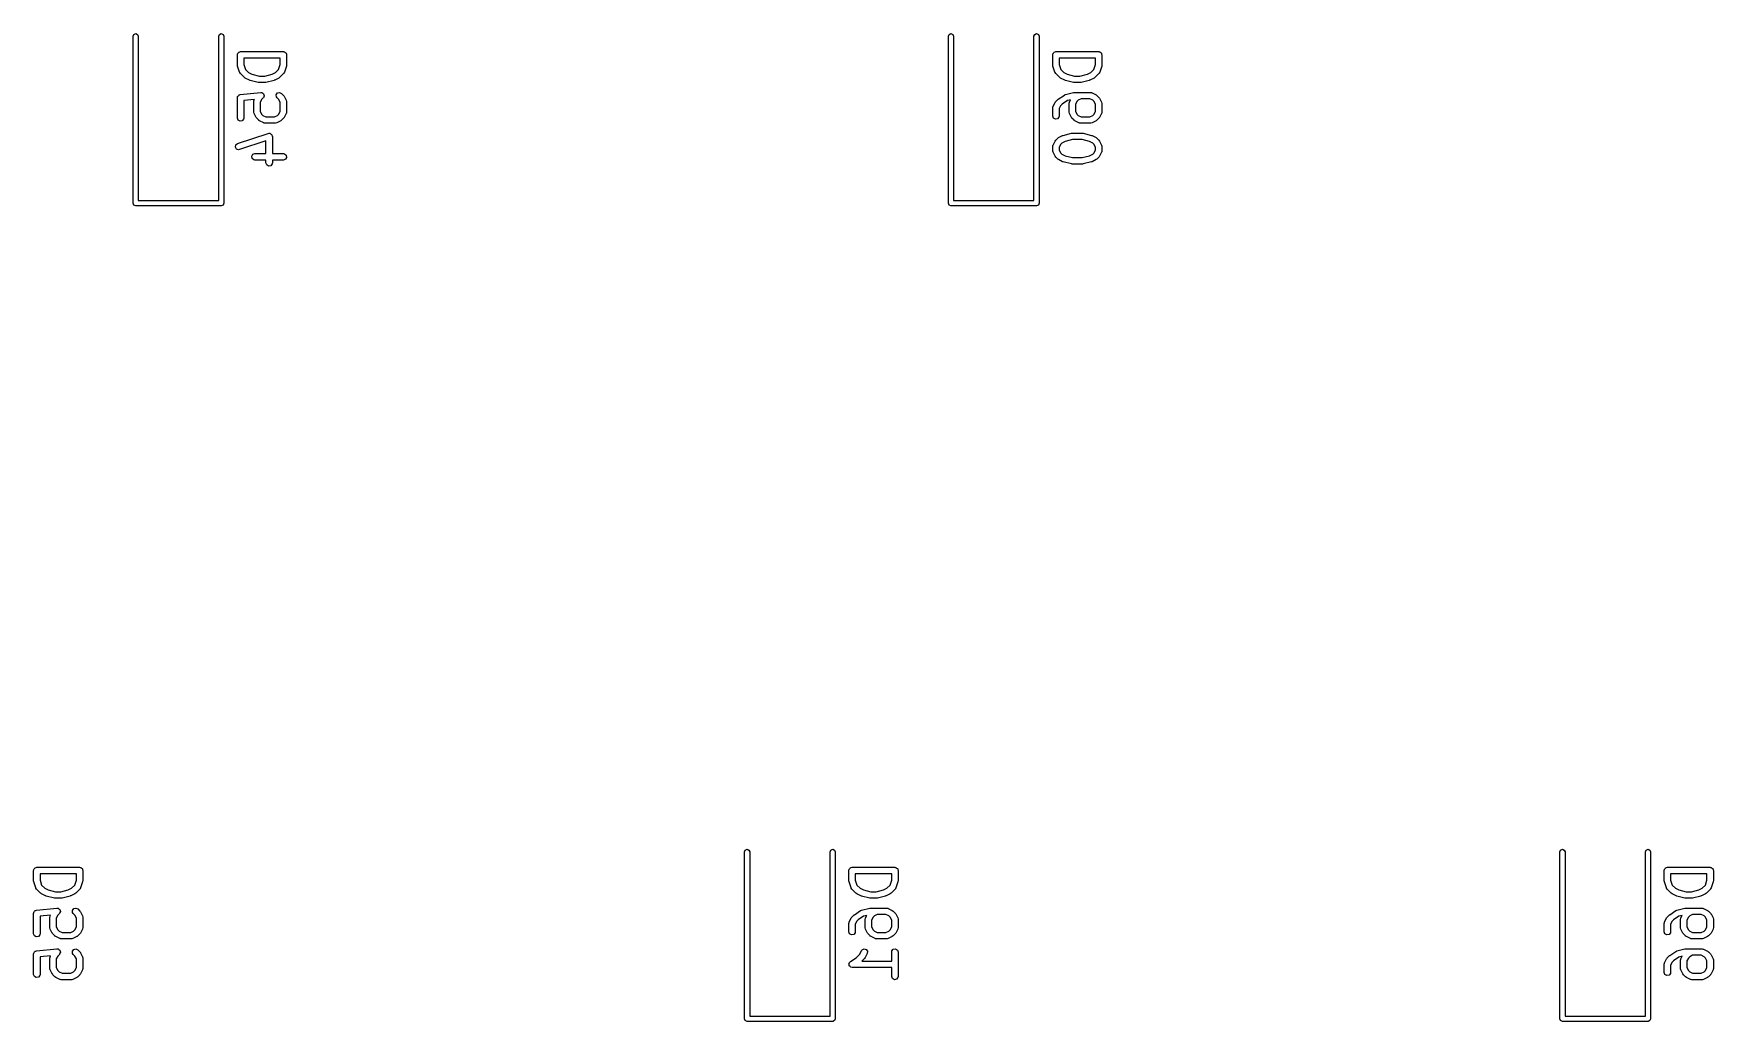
# Model space of a CAD drawing. Extents: x 43 to 429, y -149 to -20.
# Drawn here: x 237.12 to 276.37, y -144.39 to -121.32 of the extents above; entities that cross this region are included whole.
import ezdxf

# ---------------------------------------------------------------- set-up
doc = ezdxf.new("R2010")
doc.units = 0
doc.layers.add('BLACK', color=7, linetype='CONTINUOUS')

msp = doc.modelspace()

# ---------------------------------------------------------------- linework, layer by layer
at = {"layer": 'BLACK', "linetype": 'CONTINUOUS'}
for p, q in [((239.446, -121.381), (239.464, -121.339)), ((239.446, -125.281), (239.446, -121.381)), ((239.464, -121.339), (239.506, -121.321)), ((239.506, -121.321), (239.549, -121.339)), ((239.549, -121.339), (239.566, -121.381)), ((239.566, -121.381), (239.566, -125.221)), ((241.446, -121.381), (241.464, -121.339)), ((241.446, -125.221), (241.446, -121.381)), ((241.464, -121.339), (241.506, -121.321)), ((241.506, -121.321), (241.549, -121.339)), ((241.549, -121.339), (241.566, -121.381)), ((241.566, -121.381), (241.566, -125.281)), ((258.496, -121.381), (258.514, -121.339)), ((258.496, -125.281), (258.496, -121.381)), ((258.514, -121.339), (258.556, -121.321)), ((258.556, -121.321), (258.599, -121.339)), ((258.599, -121.339), (258.616, -121.381)), ((258.616, -121.381), (258.616, -125.221)), ((260.496, -121.381), (260.514, -121.339)), ((260.496, -125.221), (260.496, -121.381)), ((260.514, -121.339), (260.556, -121.321)), ((260.556, -121.321), (260.599, -121.339)), ((260.599, -121.339), (260.616, -121.381)), ((260.616, -121.381), (260.616, -125.281)), ((241.884, -121.817), (241.885, -121.807)), ((241.884, -122.055), (241.884, -121.817)), ((241.884, -122.057), (241.884, -122.055)), ((241.887, -122.079), (241.884, -122.057)), ((241.885, -121.804), (241.886, -121.801)), ((241.885, -121.807), (241.885, -121.804)), ((241.886, -121.801), (241.888, -121.791)), ((241.888, -121.791), (241.901, -121.776)), ((241.901, -121.776), (241.91, -121.76)), ((241.91, -121.76), (241.917, -121.757)), ((241.917, -121.757), (241.921, -121.752)), ((241.921, -121.752), (241.94, -121.749)), ((241.94, -121.749), (241.959, -121.742)), ((241.959, -121.742), (242.959, -121.742)), ((242.034, -121.892), (242.034, -122.043)), ((242.884, -121.892), (242.034, -121.892)), ((242.034, -122.043), (242.072, -122.157)), ((242.845, -122.157), (242.884, -122.043)), ((242.884, -122.043), (242.884, -121.892)), ((242.959, -121.742), (242.968, -121.744)), ((242.968, -121.744), (242.972, -121.743)), ((242.972, -121.743), (242.975, -121.745)), ((242.975, -121.745), (242.984, -121.746)), ((242.984, -121.746), (242.999, -121.759)), ((242.999, -121.759), (243.016, -121.769)), ((243.016, -121.769), (243.018, -121.775)), ((243.018, -121.775), (243.024, -121.779)), ((243.024, -121.779), (243.027, -121.799)), ((243.027, -121.799), (243.034, -121.817)), ((243.034, -122.055), (243.03, -122.077)), ((243.034, -121.817), (243.034, -122.055)), ((260.934, -121.817), (260.935, -121.807)), ((260.934, -122.055), (260.934, -121.817)), ((260.934, -122.057), (260.934, -122.055)), ((260.937, -122.079), (260.934, -122.057)), ((260.935, -121.804), (260.936, -121.801)), ((260.935, -121.807), (260.935, -121.804)), ((260.936, -121.801), (260.938, -121.791)), ((260.938, -121.791), (260.951, -121.776)), ((260.951, -121.776), (260.96, -121.76)), ((260.96, -121.76), (260.967, -121.757)), ((260.967, -121.757), (260.971, -121.752)), ((260.971, -121.752), (260.99, -121.749)), ((260.99, -121.749), (261.009, -121.742)), ((261.009, -121.742), (262.009, -121.742)), ((261.084, -121.892), (261.084, -122.043)), ((261.934, -121.892), (261.084, -121.892)), ((261.084, -122.043), (261.122, -122.157)), ((261.895, -122.157), (261.934, -122.043)), ((261.934, -122.043), (261.934, -121.892)), ((262.009, -121.742), (262.018, -121.744)), ((262.018, -121.744), (262.022, -121.743)), ((262.022, -121.743), (262.025, -121.745)), ((262.025, -121.745), (262.034, -121.746)), ((262.034, -121.746), (262.049, -121.759)), ((262.049, -121.759), (262.066, -121.769)), ((262.066, -121.769), (262.068, -121.775)), ((262.068, -121.775), (262.074, -121.779)), ((262.074, -121.779), (262.077, -121.799)), ((262.077, -121.799), (262.084, -121.817)), ((262.084, -122.055), (262.08, -122.077)), ((262.084, -121.817), (262.084, -122.055)), ((241.935, -122.222), (241.887, -122.079)), ((241.938, -122.225), (241.935, -122.222)), ((241.938, -122.23), (241.938, -122.225)), ((241.953, -122.251), (241.938, -122.23)), ((242.048, -122.346), (241.953, -122.251)), ((242.05, -122.347), (242.048, -122.346)), ((242.068, -122.36), (242.05, -122.347)), ((242.163, -122.408), (242.068, -122.36)), ((242.072, -122.157), (242.146, -122.232)), ((242.146, -122.232), (242.223, -122.27)), ((242.167, -122.408), (242.163, -122.408)), ((242.179, -122.414), (242.167, -122.408)), ((242.369, -122.461), (242.179, -122.414)), ((242.223, -122.27), (242.396, -122.313)), ((242.396, -122.313), (242.521, -122.313)), ((242.521, -122.313), (242.694, -122.27)), ((242.739, -122.414), (242.548, -122.461)), ((242.694, -122.27), (242.771, -122.232)), ((242.742, -122.412), (242.739, -122.414)), ((242.754, -122.408), (242.742, -122.412)), ((242.849, -122.36), (242.754, -122.408)), ((242.771, -122.232), (242.845, -122.157)), ((242.85, -122.359), (242.849, -122.36)), ((242.869, -122.346), (242.85, -122.359)), ((242.964, -122.251), (242.869, -122.346)), ((242.966, -122.247), (242.964, -122.251)), ((242.97, -122.245), (242.966, -122.247)), ((242.982, -122.222), (242.97, -122.245)), ((243.03, -122.079), (242.982, -122.222)), ((243.03, -122.077), (243.03, -122.079)), ((260.985, -122.222), (260.937, -122.079)), ((260.988, -122.225), (260.985, -122.222)), ((260.988, -122.23), (260.988, -122.225)), ((261.003, -122.251), (260.988, -122.23)), ((261.098, -122.346), (261.003, -122.251)), ((261.1, -122.347), (261.098, -122.346)), ((261.118, -122.36), (261.1, -122.347)), ((261.213, -122.408), (261.118, -122.36)), ((261.122, -122.157), (261.196, -122.232)), ((261.196, -122.232), (261.273, -122.27)), ((261.217, -122.408), (261.213, -122.408)), ((261.229, -122.414), (261.217, -122.408)), ((261.419, -122.461), (261.229, -122.414)), ((261.273, -122.27), (261.446, -122.313)), ((261.446, -122.313), (261.571, -122.313)), ((261.571, -122.313), (261.744, -122.27)), ((261.789, -122.414), (261.598, -122.461)), ((261.744, -122.27), (261.821, -122.232)), ((261.792, -122.412), (261.789, -122.414)), ((261.804, -122.408), (261.792, -122.412)), ((261.899, -122.36), (261.804, -122.408)), ((261.821, -122.232), (261.895, -122.157)), ((261.9, -122.359), (261.899, -122.36)), ((261.919, -122.346), (261.9, -122.359)), ((262.014, -122.251), (261.919, -122.346)), ((262.016, -122.247), (262.014, -122.251)), ((262.02, -122.245), (262.016, -122.247)), ((262.032, -122.222), (262.02, -122.245)), ((262.08, -122.079), (262.032, -122.222)), ((262.08, -122.077), (262.08, -122.079)), ((241.884, -122.811), (241.885, -122.809)), ((241.884, -122.813), (241.884, -122.811)), ((241.884, -122.817), (241.884, -122.813)), ((241.884, -123.293), (241.884, -122.817)), ((241.885, -122.809), (241.888, -122.791)), ((241.888, -122.791), (241.898, -122.779)), ((241.898, -122.779), (241.905, -122.765)), ((241.905, -122.765), (241.914, -122.76)), ((241.914, -122.76), (241.921, -122.752)), ((241.921, -122.752), (241.937, -122.749)), ((241.937, -122.749), (241.951, -122.742)), ((241.951, -122.742), (242.427, -122.695)), ((242.372, -122.461), (242.369, -122.461)), ((242.387, -122.463), (242.372, -122.461)), ((242.53, -122.463), (242.387, -122.463)), ((242.427, -122.695), (242.453, -122.697)), ((242.488, -122.822), (242.449, -122.861)), ((242.453, -122.697), (242.454, -122.697)), ((242.454, -122.697), (242.454, -122.697)), ((242.454, -122.697), (242.475, -122.711)), ((242.475, -122.711), (242.496, -122.726)), ((242.489, -122.822), (242.488, -122.822)), ((242.488, -122.822), (242.488, -122.822)), ((242.499, -122.799), (242.489, -122.822)), ((242.496, -122.726), (242.496, -122.726)), ((242.496, -122.726), (242.496, -122.726)), ((242.496, -122.726), (242.503, -122.751)), ((242.51, -122.776), (242.499, -122.799)), ((242.503, -122.751), (242.51, -122.775)), ((242.51, -122.775), (242.509, -122.775)), ((242.509, -122.775), (242.51, -122.776)), ((242.533, -122.462), (242.53, -122.463)), ((242.548, -122.461), (242.533, -122.462)), ((242.791, -122.75), (242.82, -122.708)), ((242.795, -122.801), (242.791, -122.75)), ((242.81, -122.822), (242.795, -122.801)), ((242.849, -122.861), (242.81, -122.822)), ((242.82, -122.708), (242.87, -122.695)), ((242.87, -122.695), (242.916, -122.716)), ((242.916, -122.716), (242.964, -122.764)), ((242.964, -122.764), (242.977, -122.782)), ((242.977, -122.782), (242.978, -122.783)), ((242.978, -122.783), (243.026, -122.879)), ((261.06, -122.853), (261.062, -122.85)), ((261.062, -122.85), (261.205, -122.755)), ((261.205, -122.755), (261.228, -122.744)), ((261.228, -122.744), (261.229, -122.744)), ((261.229, -122.744), (261.419, -122.697)), ((261.422, -122.461), (261.419, -122.461)), ((261.419, -122.697), (261.434, -122.696)), ((261.437, -122.463), (261.422, -122.461)), ((261.434, -122.696), (261.437, -122.694)), ((261.58, -122.463), (261.437, -122.463)), ((261.437, -122.694), (261.818, -122.694)), ((261.598, -122.844), (261.529, -122.879)), ((261.583, -122.462), (261.58, -122.463)), ((261.598, -122.461), (261.583, -122.462)), ((261.8, -122.844), (261.598, -122.844)), ((261.869, -122.879), (261.8, -122.844)), ((261.818, -122.694), (261.844, -122.699)), ((261.844, -122.699), (261.847, -122.702)), ((261.847, -122.702), (261.852, -122.702)), ((261.852, -122.702), (261.947, -122.75)), ((261.947, -122.75), (261.965, -122.763)), ((261.965, -122.763), (261.966, -122.764)), ((261.966, -122.764), (262.014, -122.812)), ((262.014, -122.812), (262.027, -122.83)), ((262.027, -122.83), (262.028, -122.831)), ((262.028, -122.831), (262.076, -122.926)), ((242.282, -122.86), (242.034, -122.885)), ((242.034, -122.885), (242.034, -123.293)), ((242.265, -122.912), (242.269, -122.887)), ((242.265, -123.15), (242.265, -122.912)), ((242.266, -123.155), (242.265, -123.15)), ((242.265, -123.159), (242.266, -123.155)), ((242.273, -123.184), (242.265, -123.159)), ((242.269, -122.887), (242.272, -122.883)), ((242.272, -122.883), (242.273, -122.879)), ((242.273, -122.879), (242.282, -122.86)), ((242.32, -123.279), (242.273, -123.184)), ((242.449, -122.861), (242.415, -122.93)), ((242.415, -122.93), (242.415, -123.133)), ((242.415, -123.133), (242.449, -123.201)), ((242.449, -123.201), (242.479, -123.232)), ((242.479, -123.232), (242.548, -123.266)), ((242.75, -123.266), (242.819, -123.232)), ((242.819, -123.232), (242.849, -123.201)), ((242.884, -122.93), (242.849, -122.861)), ((242.849, -123.201), (242.884, -123.133)), ((242.884, -123.133), (242.884, -122.93)), ((243.026, -123.184), (242.978, -123.279)), ((243.026, -122.879), (243.033, -122.904)), ((243.029, -123.176), (243.026, -123.179)), ((243.026, -123.179), (243.026, -123.184)), ((243.034, -123.15), (243.029, -123.176)), ((243.033, -122.904), (243.032, -122.908)), ((243.032, -122.908), (243.034, -122.912)), ((243.034, -122.912), (243.034, -123.15)), ((260.934, -123.055), (260.938, -123.029)), ((260.934, -123.246), (260.934, -123.055)), ((260.938, -123.029), (260.941, -123.026)), ((260.941, -123.026), (260.942, -123.022)), ((260.942, -123.022), (260.989, -122.926)), ((260.989, -122.926), (261.003, -122.908)), ((261.003, -122.907), (261.051, -122.859)), ((261.003, -122.908), (261.003, -122.907)), ((261.051, -122.859), (261.06, -122.853)), ((261.118, -123.004), (261.084, -123.073)), ((261.084, -123.073), (261.084, -123.246)), ((261.152, -122.97), (261.118, -123.004)), ((261.278, -122.887), (261.152, -122.97)), ((261.352, -122.868), (261.278, -122.887)), ((261.315, -122.96), (261.319, -122.934)), ((261.315, -123.15), (261.315, -122.96)), ((261.316, -123.155), (261.315, -123.15)), ((261.315, -123.159), (261.316, -123.155)), ((261.323, -123.184), (261.315, -123.159)), ((261.319, -122.934), (261.322, -122.931)), ((261.322, -122.931), (261.323, -122.926)), ((261.323, -122.926), (261.352, -122.868)), ((261.37, -123.279), (261.323, -123.184)), ((261.499, -122.909), (261.465, -122.978)), ((261.465, -122.978), (261.465, -123.133)), ((261.465, -123.133), (261.499, -123.201)), ((261.529, -122.879), (261.499, -122.909)), ((261.499, -123.201), (261.529, -123.232)), ((261.529, -123.232), (261.598, -123.266)), ((261.8, -123.266), (261.869, -123.232)), ((261.899, -122.909), (261.869, -122.879)), ((261.869, -123.232), (261.899, -123.201)), ((261.934, -122.978), (261.899, -122.909)), ((261.899, -123.201), (261.934, -123.133)), ((261.934, -123.133), (261.934, -122.978)), ((262.076, -123.184), (262.028, -123.279)), ((262.076, -122.926), (262.083, -122.951)), ((262.079, -123.176), (262.076, -123.179)), ((262.076, -123.179), (262.076, -123.184)), ((262.084, -123.15), (262.079, -123.176)), ((262.083, -122.951), (262.082, -122.956)), ((262.082, -122.956), (262.084, -122.96)), ((262.084, -122.96), (262.084, -123.15)), ((241.901, -123.341), (241.884, -123.293)), ((241.946, -123.367), (241.901, -123.341)), ((241.996, -123.358), (241.946, -123.367)), ((242.029, -123.319), (241.996, -123.358)), ((242.034, -123.293), (242.029, -123.319)), ((242.321, -123.28), (242.32, -123.279)), ((242.334, -123.299), (242.321, -123.28)), ((242.382, -123.346), (242.334, -123.299)), ((242.383, -123.347), (242.382, -123.346)), ((242.401, -123.36), (242.383, -123.347)), ((242.497, -123.408), (242.401, -123.36)), ((242.501, -123.408), (242.497, -123.408)), ((242.504, -123.411), (242.501, -123.408)), ((242.53, -123.416), (242.504, -123.411)), ((242.768, -123.416), (242.53, -123.416)), ((242.548, -123.266), (242.75, -123.266)), ((242.772, -123.414), (242.768, -123.416)), ((242.777, -123.415), (242.772, -123.414)), ((242.802, -123.408), (242.777, -123.415)), ((242.897, -123.36), (242.802, -123.408)), ((242.898, -123.359), (242.897, -123.36)), ((242.916, -123.346), (242.898, -123.359)), ((242.964, -123.299), (242.916, -123.346)), ((242.965, -123.297), (242.964, -123.299)), ((242.978, -123.279), (242.965, -123.297)), ((260.951, -123.294), (260.934, -123.246)), ((260.996, -123.319), (260.951, -123.294)), ((261.046, -123.31), (260.996, -123.319)), ((261.079, -123.271), (261.046, -123.31)), ((261.084, -123.246), (261.079, -123.271)), ((261.371, -123.28), (261.37, -123.279)), ((261.384, -123.299), (261.371, -123.28)), ((261.432, -123.346), (261.384, -123.299)), ((261.433, -123.347), (261.432, -123.346)), ((261.451, -123.36), (261.433, -123.347)), ((261.547, -123.408), (261.451, -123.36)), ((261.551, -123.408), (261.547, -123.408)), ((261.554, -123.411), (261.551, -123.408)), ((261.58, -123.416), (261.554, -123.411)), ((261.818, -123.416), (261.58, -123.416)), ((261.598, -123.266), (261.8, -123.266)), ((261.822, -123.414), (261.818, -123.416)), ((261.827, -123.415), (261.822, -123.414)), ((261.852, -123.408), (261.827, -123.415)), ((261.947, -123.36), (261.852, -123.408)), ((261.948, -123.359), (261.947, -123.36)), ((261.966, -123.346), (261.948, -123.359)), ((262.014, -123.299), (261.966, -123.346)), ((262.015, -123.297), (262.014, -123.299)), ((262.028, -123.279), (262.015, -123.297)), ((241.837, -123.971), (241.847, -123.921)), ((241.861, -124.016), (241.837, -123.971)), ((241.847, -123.921), (241.887, -123.889)), ((241.909, -124.035), (241.861, -124.016)), ((241.887, -123.889), (242.602, -123.651)), ((242.55, -123.826), (241.935, -124.031)), ((242.55, -124.123), (242.55, -123.826)), ((242.602, -123.651), (242.627, -123.647)), ((242.627, -123.647), (242.633, -123.649)), ((242.633, -123.649), (242.638, -123.648)), ((242.638, -123.648), (242.656, -123.658)), ((242.656, -123.658), (242.675, -123.666)), ((242.675, -123.666), (242.678, -123.671)), ((242.678, -123.671), (242.683, -123.674)), ((242.683, -123.674), (242.69, -123.693)), ((242.69, -123.693), (242.699, -123.711)), ((242.699, -123.711), (242.698, -123.716)), ((242.698, -123.716), (242.7, -123.722)), ((242.7, -123.722), (242.7, -124.123)), ((260.934, -123.96), (260.938, -123.934)), ((260.934, -124.055), (260.934, -123.96)), ((260.938, -123.934), (260.941, -123.931)), ((260.941, -123.931), (260.942, -123.926)), ((260.942, -123.926), (260.989, -123.831)), ((260.989, -123.831), (261.003, -123.813)), ((261.003, -123.812), (261.051, -123.764)), ((261.003, -123.813), (261.003, -123.812)), ((261.051, -123.764), (261.069, -123.751)), ((261.069, -123.751), (261.07, -123.75)), ((261.07, -123.75), (261.166, -123.702)), ((261.118, -123.909), (261.084, -123.978)), ((261.084, -123.978), (261.084, -124.037)), ((261.148, -123.879), (261.118, -123.909)), ((261.225, -123.84), (261.148, -123.879)), ((261.166, -123.702), (261.178, -123.699)), ((261.178, -123.699), (261.181, -123.697)), ((261.181, -123.697), (261.371, -123.649)), ((261.399, -123.797), (261.225, -123.84)), ((261.371, -123.649), (261.386, -123.648)), ((261.386, -123.648), (261.39, -123.647)), ((261.39, -123.647), (261.628, -123.647)), ((261.618, -123.797), (261.399, -123.797)), ((261.792, -123.84), (261.618, -123.797)), ((261.628, -123.647), (261.642, -123.649)), ((261.642, -123.649), (261.646, -123.649)), ((261.646, -123.649), (261.836, -123.697)), ((261.869, -123.879), (261.792, -123.84)), ((261.836, -123.697), (261.848, -123.702)), ((261.848, -123.702), (261.852, -123.702)), ((261.852, -123.702), (261.947, -123.75)), ((261.899, -123.909), (261.869, -123.879)), ((261.934, -123.978), (261.899, -123.909)), ((261.934, -124.037), (261.934, -123.978)), ((261.947, -123.75), (261.965, -123.763)), ((261.965, -123.763), (261.966, -123.764)), ((261.966, -123.764), (262.014, -123.812)), ((262.014, -123.812), (262.027, -123.83)), ((262.027, -123.83), (262.028, -123.831)), ((262.028, -123.831), (262.076, -123.926)), ((262.076, -123.926), (262.083, -123.951)), ((262.083, -123.951), (262.082, -123.956)), ((262.082, -123.956), (262.084, -123.96)), ((262.084, -123.96), (262.084, -124.055)), ((241.935, -124.031), (241.909, -124.035)), ((242.218, -124.185), (242.244, -124.14)), ((242.227, -124.235), (242.218, -124.185)), ((242.266, -124.268), (242.227, -124.235)), ((242.244, -124.14), (242.292, -124.123)), ((242.292, -124.273), (242.266, -124.268)), ((242.292, -124.123), (242.55, -124.123)), ((242.55, -124.273), (242.292, -124.273)), ((242.55, -124.341), (242.55, -124.273)), ((242.568, -124.389), (242.55, -124.341)), ((242.612, -124.415), (242.568, -124.389)), ((242.663, -124.406), (242.612, -124.415)), ((242.696, -124.366), (242.663, -124.406)), ((242.7, -124.341), (242.696, -124.366)), ((242.7, -124.123), (242.959, -124.123)), ((242.959, -124.273), (242.7, -124.273)), ((242.7, -124.273), (242.7, -124.341)), ((242.959, -124.123), (242.984, -124.127)), ((243.007, -124.255), (242.959, -124.273)), ((242.984, -124.127), (243.024, -124.16)), ((243.032, -124.211), (243.007, -124.255)), ((243.024, -124.16), (243.032, -124.211)), ((260.935, -124.059), (260.934, -124.055)), ((260.934, -124.064), (260.935, -124.059)), ((260.942, -124.089), (260.934, -124.064)), ((260.989, -124.184), (260.942, -124.089)), ((260.99, -124.185), (260.989, -124.184)), ((261.003, -124.203), (260.99, -124.185)), ((261.051, -124.251), (261.003, -124.203)), ((261.052, -124.252), (261.051, -124.251)), ((261.07, -124.265), (261.052, -124.252)), ((261.166, -124.313), (261.07, -124.265)), ((261.084, -124.037), (261.118, -124.106)), ((261.118, -124.106), (261.148, -124.136)), ((261.148, -124.136), (261.225, -124.175)), ((261.169, -124.313), (261.166, -124.313)), ((261.181, -124.318), (261.169, -124.313)), ((261.371, -124.366), (261.181, -124.318)), ((261.225, -124.175), (261.399, -124.218)), ((261.375, -124.366), (261.371, -124.366)), ((261.39, -124.368), (261.375, -124.366)), ((261.628, -124.368), (261.39, -124.368)), ((261.399, -124.218), (261.618, -124.218)), ((261.618, -124.218), (261.792, -124.175)), ((261.631, -124.367), (261.628, -124.368)), ((261.646, -124.366), (261.631, -124.367)), ((261.836, -124.318), (261.646, -124.366)), ((261.792, -124.175), (261.869, -124.136)), ((261.839, -124.316), (261.836, -124.318)), ((261.852, -124.313), (261.839, -124.316)), ((261.947, -124.265), (261.852, -124.313)), ((261.869, -124.136), (261.899, -124.106)), ((261.899, -124.106), (261.934, -124.037)), ((261.948, -124.264), (261.947, -124.265)), ((261.966, -124.251), (261.948, -124.264)), ((262.014, -124.203), (261.966, -124.251)), ((262.015, -124.202), (262.014, -124.203)), ((262.028, -124.184), (262.015, -124.202)), ((262.076, -124.089), (262.028, -124.184)), ((262.079, -124.081), (262.076, -124.084)), ((262.076, -124.084), (262.076, -124.089)), ((262.084, -124.055), (262.079, -124.081)), ((239.464, -125.324), (239.446, -125.281)), ((239.506, -125.341), (239.464, -125.324)), ((241.506, -125.341), (239.506, -125.341)), ((239.566, -125.221), (241.446, -125.221)), ((241.549, -125.324), (241.506, -125.341)), ((241.566, -125.281), (241.549, -125.324)), ((258.514, -125.324), (258.496, -125.281)), ((258.556, -125.341), (258.514, -125.324)), ((260.556, -125.341), (258.556, -125.341)), ((258.616, -125.221), (260.496, -125.221)), ((260.599, -125.324), (260.556, -125.341)), ((260.616, -125.281), (260.599, -125.324)), ((253.734, -140.431), (253.751, -140.389)), ((253.734, -144.331), (253.734, -140.431)), ((253.751, -140.389), (253.794, -140.371)), ((253.794, -140.371), (253.836, -140.389)), ((253.836, -140.389), (253.854, -140.431)), ((253.854, -140.431), (253.854, -144.271)), ((255.734, -140.431), (255.751, -140.389)), ((255.734, -144.271), (255.734, -140.431)), ((255.751, -140.389), (255.794, -140.371)), ((255.794, -140.371), (255.836, -140.389)), ((255.836, -140.389), (255.854, -140.431)), ((255.854, -140.431), (255.854, -144.331)), ((272.784, -140.431), (272.801, -140.389)), ((272.784, -144.331), (272.784, -140.431)), ((272.801, -140.389), (272.844, -140.371)), ((272.844, -140.371), (272.886, -140.389)), ((272.886, -140.389), (272.904, -140.431)), ((272.904, -140.431), (272.904, -144.271)), ((274.784, -140.431), (274.801, -140.389)), ((274.784, -144.271), (274.784, -140.431)), ((274.801, -140.389), (274.844, -140.371)), ((274.844, -140.371), (274.886, -140.389)), ((274.886, -140.389), (274.904, -140.431)), ((274.904, -140.431), (274.904, -144.331)), ((237.121, -140.867), (237.123, -140.857)), ((237.121, -141.105), (237.121, -140.867)), ((237.122, -140.854), (237.124, -140.851)), ((237.123, -140.857), (237.122, -140.854)), ((237.124, -140.851), (237.126, -140.841)), ((237.126, -140.841), (237.138, -140.826)), ((237.138, -140.826), (237.148, -140.81)), ((237.148, -140.81), (237.154, -140.807)), ((237.154, -140.807), (237.159, -140.802)), ((237.159, -140.802), (237.178, -140.799)), ((237.178, -140.799), (237.196, -140.792)), ((237.196, -140.792), (238.196, -140.792)), ((238.196, -140.792), (238.206, -140.794)), ((238.206, -140.794), (238.209, -140.793)), ((238.209, -140.793), (238.212, -140.795)), ((238.212, -140.795), (238.222, -140.796)), ((238.222, -140.796), (238.237, -140.809)), ((238.237, -140.809), (238.254, -140.819)), ((238.254, -140.819), (238.256, -140.825)), ((238.256, -140.825), (238.261, -140.829)), ((238.261, -140.829), (238.264, -140.849)), ((238.264, -140.849), (238.271, -140.867)), ((238.271, -140.867), (238.271, -141.105)), ((256.171, -140.867), (256.173, -140.857)), ((256.171, -141.105), (256.171, -140.867)), ((256.172, -140.854), (256.174, -140.851)), ((256.173, -140.857), (256.172, -140.854)), ((256.174, -140.851), (256.176, -140.841)), ((256.176, -140.841), (256.188, -140.826)), ((256.188, -140.826), (256.198, -140.81)), ((256.198, -140.81), (256.204, -140.807)), ((256.204, -140.807), (256.209, -140.802)), ((256.209, -140.802), (256.228, -140.799)), ((256.228, -140.799), (256.246, -140.792)), ((256.246, -140.792), (257.246, -140.792)), ((257.246, -140.792), (257.256, -140.794)), ((257.256, -140.794), (257.259, -140.793)), ((257.259, -140.793), (257.262, -140.795)), ((257.262, -140.795), (257.272, -140.796)), ((257.272, -140.796), (257.287, -140.809)), ((257.287, -140.809), (257.304, -140.819)), ((257.304, -140.819), (257.306, -140.825)), ((257.306, -140.825), (257.311, -140.829)), ((257.311, -140.829), (257.314, -140.849)), ((257.314, -140.849), (257.321, -140.867)), ((257.321, -140.867), (257.321, -141.105)), ((275.221, -140.867), (275.223, -140.857)), ((275.221, -141.105), (275.221, -140.867)), ((275.222, -140.854), (275.224, -140.851)), ((275.223, -140.857), (275.222, -140.854)), ((275.224, -140.851), (275.226, -140.841)), ((275.226, -140.841), (275.238, -140.826)), ((275.238, -140.826), (275.248, -140.81)), ((275.248, -140.81), (275.254, -140.807)), ((275.254, -140.807), (275.259, -140.802)), ((275.259, -140.802), (275.278, -140.799)), ((275.278, -140.799), (275.296, -140.792)), ((275.296, -140.792), (276.296, -140.792)), ((276.296, -140.792), (276.306, -140.794)), ((276.306, -140.794), (276.309, -140.793)), ((276.309, -140.793), (276.312, -140.795)), ((276.312, -140.795), (276.322, -140.796)), ((276.322, -140.796), (276.337, -140.809)), ((276.337, -140.809), (276.354, -140.819)), ((276.354, -140.819), (276.356, -140.825)), ((276.356, -140.825), (276.361, -140.829)), ((276.361, -140.829), (276.364, -140.849)), ((276.364, -140.849), (276.371, -140.867)), ((276.371, -140.867), (276.371, -141.105)), ((237.122, -141.107), (237.121, -141.105)), ((237.125, -141.129), (237.122, -141.107)), ((237.173, -141.272), (237.125, -141.129)), ((237.175, -141.275), (237.173, -141.272)), ((237.176, -141.28), (237.175, -141.275)), ((237.191, -141.301), (237.176, -141.28)), ((237.271, -140.942), (237.271, -141.093)), ((238.121, -140.942), (237.271, -140.942)), ((237.271, -141.093), (237.309, -141.207)), ((237.309, -141.207), (237.383, -141.282)), ((237.383, -141.282), (237.46, -141.32)), ((237.932, -141.32), (238.009, -141.282)), ((238.009, -141.282), (238.083, -141.207)), ((238.083, -141.207), (238.121, -141.093)), ((238.121, -141.093), (238.121, -140.942)), ((238.203, -141.297), (238.202, -141.301)), ((238.207, -141.295), (238.203, -141.297)), ((238.22, -141.272), (238.207, -141.295)), ((238.267, -141.129), (238.22, -141.272)), ((238.271, -141.105), (238.267, -141.127)), ((238.267, -141.127), (238.267, -141.129)), ((256.172, -141.107), (256.171, -141.105)), ((256.175, -141.129), (256.172, -141.107)), ((256.223, -141.272), (256.175, -141.129)), ((256.225, -141.275), (256.223, -141.272)), ((256.226, -141.28), (256.225, -141.275)), ((256.241, -141.301), (256.226, -141.28)), ((256.321, -140.942), (256.321, -141.093)), ((257.171, -140.942), (256.321, -140.942)), ((256.321, -141.093), (256.359, -141.207)), ((256.359, -141.207), (256.433, -141.282)), ((256.433, -141.282), (256.51, -141.32)), ((256.982, -141.32), (257.059, -141.282)), ((257.059, -141.282), (257.133, -141.207)), ((257.133, -141.207), (257.171, -141.093)), ((257.171, -141.093), (257.171, -140.942)), ((257.253, -141.297), (257.252, -141.301)), ((257.257, -141.295), (257.253, -141.297)), ((257.27, -141.272), (257.257, -141.295)), ((257.317, -141.129), (257.27, -141.272)), ((257.321, -141.105), (257.317, -141.127)), ((257.317, -141.127), (257.317, -141.129)), ((275.222, -141.107), (275.221, -141.105)), ((275.225, -141.129), (275.222, -141.107)), ((275.273, -141.272), (275.225, -141.129)), ((275.275, -141.275), (275.273, -141.272)), ((275.276, -141.28), (275.275, -141.275)), ((275.291, -141.301), (275.276, -141.28)), ((275.371, -140.942), (275.371, -141.093)), ((276.221, -140.942), (275.371, -140.942)), ((275.371, -141.093), (275.409, -141.207)), ((275.409, -141.207), (275.483, -141.282)), ((275.483, -141.282), (275.56, -141.32)), ((276.032, -141.32), (276.109, -141.282)), ((276.109, -141.282), (276.183, -141.207)), ((276.183, -141.207), (276.221, -141.093)), ((276.221, -141.093), (276.221, -140.942)), ((276.303, -141.297), (276.302, -141.301)), ((276.307, -141.295), (276.303, -141.297)), ((276.32, -141.272), (276.307, -141.295)), ((276.367, -141.129), (276.32, -141.272)), ((276.371, -141.105), (276.367, -141.127)), ((276.367, -141.127), (276.367, -141.129)), ((237.286, -141.396), (237.191, -141.301)), ((237.287, -141.397), (237.286, -141.396)), ((237.305, -141.41), (237.287, -141.397)), ((237.401, -141.458), (237.305, -141.41)), ((237.404, -141.458), (237.401, -141.458)), ((237.416, -141.464), (237.404, -141.458)), ((237.607, -141.511), (237.416, -141.464)), ((237.46, -141.32), (237.634, -141.363)), ((237.61, -141.511), (237.607, -141.511)), ((237.625, -141.513), (237.61, -141.511)), ((237.768, -141.513), (237.625, -141.513)), ((237.634, -141.363), (237.758, -141.363)), ((237.758, -141.363), (237.932, -141.32)), ((237.771, -141.512), (237.768, -141.513)), ((237.786, -141.511), (237.771, -141.512)), ((237.976, -141.464), (237.786, -141.511)), ((237.979, -141.462), (237.976, -141.464)), ((237.992, -141.458), (237.979, -141.462)), ((238.087, -141.41), (237.992, -141.458)), ((238.088, -141.409), (238.087, -141.41)), ((238.106, -141.396), (238.088, -141.409)), ((238.202, -141.301), (238.106, -141.396)), ((256.336, -141.396), (256.241, -141.301)), ((256.337, -141.397), (256.336, -141.396)), ((256.355, -141.41), (256.337, -141.397)), ((256.451, -141.458), (256.355, -141.41)), ((256.454, -141.458), (256.451, -141.458)), ((256.466, -141.464), (256.454, -141.458)), ((256.657, -141.511), (256.466, -141.464)), ((256.51, -141.32), (256.684, -141.363)), ((256.66, -141.511), (256.657, -141.511)), ((256.675, -141.513), (256.66, -141.511)), ((256.818, -141.513), (256.675, -141.513)), ((256.684, -141.363), (256.808, -141.363)), ((256.808, -141.363), (256.982, -141.32)), ((256.821, -141.512), (256.818, -141.513)), ((256.836, -141.511), (256.821, -141.512)), ((257.026, -141.464), (256.836, -141.511)), ((257.029, -141.462), (257.026, -141.464)), ((257.042, -141.458), (257.029, -141.462)), ((257.137, -141.41), (257.042, -141.458)), ((257.138, -141.409), (257.137, -141.41)), ((257.156, -141.396), (257.138, -141.409)), ((257.252, -141.301), (257.156, -141.396)), ((275.386, -141.396), (275.291, -141.301)), ((275.387, -141.397), (275.386, -141.396)), ((275.405, -141.41), (275.387, -141.397)), ((275.501, -141.458), (275.405, -141.41)), ((275.504, -141.458), (275.501, -141.458)), ((275.516, -141.464), (275.504, -141.458)), ((275.707, -141.511), (275.516, -141.464)), ((275.56, -141.32), (275.734, -141.363)), ((275.71, -141.511), (275.707, -141.511)), ((275.725, -141.513), (275.71, -141.511)), ((275.868, -141.513), (275.725, -141.513)), ((275.734, -141.363), (275.858, -141.363)), ((275.858, -141.363), (276.032, -141.32)), ((275.871, -141.512), (275.868, -141.513)), ((275.886, -141.511), (275.871, -141.512)), ((276.076, -141.464), (275.886, -141.511)), ((276.079, -141.462), (276.076, -141.464)), ((276.092, -141.458), (276.079, -141.462)), ((276.187, -141.41), (276.092, -141.458)), ((276.188, -141.409), (276.187, -141.41)), ((276.206, -141.396), (276.188, -141.409)), ((276.302, -141.301), (276.206, -141.396)), ((237.121, -141.861), (237.123, -141.859)), ((237.122, -141.863), (237.121, -141.861)), ((237.121, -141.867), (237.122, -141.863)), ((237.121, -142.343), (237.121, -141.867)), ((237.123, -141.859), (237.126, -141.841)), ((237.126, -141.841), (237.136, -141.829)), ((237.136, -141.829), (237.142, -141.815)), ((237.142, -141.815), (237.152, -141.81)), ((237.152, -141.81), (237.159, -141.802)), ((237.159, -141.802), (237.174, -141.799)), ((237.174, -141.799), (237.189, -141.792)), ((237.189, -141.792), (237.665, -141.745)), ((237.519, -141.91), (237.271, -141.935)), ((237.271, -141.935), (237.271, -142.343)), ((237.502, -141.962), (237.507, -141.937)), ((237.502, -142.2), (237.502, -141.962)), ((237.507, -141.937), (237.509, -141.933)), ((237.509, -141.933), (237.51, -141.929)), ((237.51, -141.929), (237.519, -141.91)), ((237.686, -141.911), (237.652, -141.98)), ((237.652, -141.98), (237.652, -142.183)), ((237.665, -141.745), (237.691, -141.747)), ((237.725, -141.872), (237.686, -141.911)), ((237.691, -141.747), (237.691, -141.747)), ((237.691, -141.747), (237.692, -141.747)), ((237.692, -141.747), (237.712, -141.761)), ((237.712, -141.761), (237.733, -141.776)), ((237.726, -141.872), (237.725, -141.872)), ((237.736, -141.849), (237.726, -141.872)), ((237.726, -141.872), (237.726, -141.872)), ((237.733, -141.776), (237.733, -141.776)), ((237.733, -141.776), (237.734, -141.776)), ((237.734, -141.776), (237.74, -141.801)), ((237.747, -141.826), (237.736, -141.849)), ((237.74, -141.801), (237.747, -141.825)), ((237.747, -141.825), (237.747, -141.825)), ((237.747, -141.825), (237.747, -141.826)), ((238.028, -141.8), (238.058, -141.758)), ((238.033, -141.851), (238.028, -141.8)), ((238.048, -141.872), (238.033, -141.851)), ((238.087, -141.911), (238.048, -141.872)), ((238.058, -141.758), (238.107, -141.745)), ((238.121, -141.98), (238.087, -141.911)), ((238.107, -141.745), (238.154, -141.766)), ((238.121, -142.183), (238.121, -141.98)), ((238.154, -141.766), (238.202, -141.814)), ((238.202, -141.814), (238.214, -141.832)), ((238.214, -141.832), (238.216, -141.833)), ((238.216, -141.833), (238.263, -141.929)), ((238.263, -141.929), (238.271, -141.954)), ((238.271, -141.954), (238.27, -141.958)), ((238.27, -141.958), (238.271, -141.962)), ((238.271, -141.962), (238.271, -142.2)), ((256.171, -142.105), (256.176, -142.079)), ((256.176, -142.079), (256.179, -142.076)), ((256.179, -142.072), (256.227, -141.976)), ((256.179, -142.076), (256.179, -142.072)), ((256.227, -141.976), (256.24, -141.958)), ((256.24, -141.958), (256.241, -141.957)), ((256.241, -141.957), (256.288, -141.909)), ((256.288, -141.909), (256.298, -141.903)), ((256.298, -141.903), (256.3, -141.9)), ((256.3, -141.9), (256.443, -141.805)), ((256.355, -142.054), (256.321, -142.123)), ((256.389, -142.02), (256.355, -142.054)), ((256.515, -141.937), (256.389, -142.02)), ((256.443, -141.805), (256.466, -141.794)), ((256.466, -141.794), (256.657, -141.747)), ((256.466, -141.794), (256.466, -141.794)), ((256.589, -141.918), (256.515, -141.937)), ((256.552, -142.01), (256.557, -141.984)), ((256.552, -142.2), (256.552, -142.01)), ((256.557, -141.984), (256.559, -141.981)), ((256.559, -141.981), (256.56, -141.976)), ((256.56, -141.976), (256.589, -141.918)), ((256.657, -141.747), (256.671, -141.746)), ((256.671, -141.746), (256.675, -141.744)), ((256.675, -141.744), (257.056, -141.744)), ((256.736, -141.959), (256.702, -142.028)), ((256.702, -142.028), (256.702, -142.183)), ((256.767, -141.929), (256.736, -141.959)), ((256.835, -141.894), (256.767, -141.929)), ((257.038, -141.894), (256.835, -141.894)), ((257.106, -141.929), (257.038, -141.894)), ((257.056, -141.744), (257.081, -141.749)), ((257.081, -141.749), (257.085, -141.752)), ((257.085, -141.752), (257.089, -141.752)), ((257.089, -141.752), (257.184, -141.8)), ((257.137, -141.959), (257.106, -141.929)), ((257.171, -142.028), (257.137, -141.959)), ((257.171, -142.183), (257.171, -142.028)), ((257.184, -141.8), (257.202, -141.813)), ((257.202, -141.813), (257.204, -141.814)), ((257.204, -141.814), (257.252, -141.862)), ((257.252, -141.862), (257.264, -141.88)), ((257.264, -141.88), (257.266, -141.881)), ((257.266, -141.881), (257.313, -141.976)), ((257.313, -141.976), (257.321, -142.001)), ((257.321, -142.001), (257.32, -142.006)), ((257.32, -142.006), (257.321, -142.01)), ((257.321, -142.01), (257.321, -142.2)), ((275.221, -142.105), (275.226, -142.079)), ((275.226, -142.079), (275.229, -142.076)), ((275.229, -142.072), (275.277, -141.976)), ((275.229, -142.076), (275.229, -142.072)), ((275.277, -141.976), (275.29, -141.958)), ((275.29, -141.958), (275.291, -141.957)), ((275.291, -141.957), (275.338, -141.909)), ((275.338, -141.909), (275.348, -141.903)), ((275.348, -141.903), (275.35, -141.9)), ((275.35, -141.9), (275.493, -141.805)), ((275.405, -142.054), (275.371, -142.123)), ((275.439, -142.02), (275.405, -142.054)), ((275.565, -141.937), (275.439, -142.02)), ((275.493, -141.805), (275.516, -141.794)), ((275.516, -141.794), (275.707, -141.747)), ((275.516, -141.794), (275.516, -141.794)), ((275.639, -141.918), (275.565, -141.937)), ((275.602, -142.01), (275.607, -141.984)), ((275.602, -142.2), (275.602, -142.01)), ((275.607, -141.984), (275.609, -141.981)), ((275.609, -141.981), (275.61, -141.976)), ((275.61, -141.976), (275.639, -141.918)), ((275.707, -141.747), (275.721, -141.746)), ((275.721, -141.746), (275.725, -141.744)), ((275.725, -141.744), (276.106, -141.744)), ((275.786, -141.959), (275.752, -142.028)), ((275.752, -142.028), (275.752, -142.183)), ((275.817, -141.929), (275.786, -141.959)), ((275.885, -141.894), (275.817, -141.929)), ((276.088, -141.894), (275.885, -141.894)), ((276.156, -141.929), (276.088, -141.894)), ((276.106, -141.744), (276.131, -141.749)), ((276.131, -141.749), (276.135, -141.752)), ((276.135, -141.752), (276.139, -141.752)), ((276.139, -141.752), (276.234, -141.8)), ((276.187, -141.959), (276.156, -141.929)), ((276.221, -142.028), (276.187, -141.959)), ((276.221, -142.183), (276.221, -142.028)), ((276.234, -141.8), (276.252, -141.813)), ((276.252, -141.813), (276.254, -141.814)), ((276.254, -141.814), (276.302, -141.862)), ((276.302, -141.862), (276.314, -141.88)), ((276.314, -141.88), (276.316, -141.881)), ((276.316, -141.881), (276.363, -141.976)), ((276.363, -141.976), (276.371, -142.001)), ((276.371, -142.001), (276.37, -142.006)), ((276.37, -142.006), (276.371, -142.01)), ((276.371, -142.01), (276.371, -142.2)), ((237.139, -142.391), (237.121, -142.343)), ((237.183, -142.417), (237.139, -142.391)), ((237.234, -142.408), (237.183, -142.417)), ((237.267, -142.369), (237.234, -142.408)), ((237.271, -142.343), (237.267, -142.369)), ((237.504, -142.205), (237.502, -142.2)), ((237.503, -142.209), (237.504, -142.205)), ((237.51, -142.234), (237.503, -142.209)), ((237.558, -142.329), (237.51, -142.234)), ((237.559, -142.33), (237.558, -142.329)), ((237.572, -142.349), (237.559, -142.33)), ((237.619, -142.396), (237.572, -142.349)), ((237.621, -142.397), (237.619, -142.396)), ((237.639, -142.41), (237.621, -142.397)), ((237.734, -142.458), (237.639, -142.41)), ((237.652, -142.183), (237.686, -142.251)), ((237.686, -142.251), (237.717, -142.282)), ((237.717, -142.282), (237.785, -142.316)), ((237.738, -142.458), (237.734, -142.458)), ((237.742, -142.461), (237.738, -142.458)), ((237.768, -142.466), (237.742, -142.461)), ((238.006, -142.466), (237.768, -142.466)), ((237.785, -142.316), (237.988, -142.316)), ((237.988, -142.316), (238.056, -142.282)), ((238.01, -142.464), (238.006, -142.466)), ((238.014, -142.465), (238.01, -142.464)), ((238.039, -142.458), (238.014, -142.465)), ((238.134, -142.41), (238.039, -142.458)), ((238.056, -142.282), (238.087, -142.251)), ((238.087, -142.251), (238.121, -142.183)), ((238.136, -142.409), (238.134, -142.41)), ((238.154, -142.396), (238.136, -142.409)), ((238.202, -142.349), (238.154, -142.396)), ((238.216, -142.329), (238.202, -142.347)), ((238.202, -142.347), (238.202, -142.349)), ((238.263, -142.234), (238.216, -142.329)), ((238.264, -142.229), (238.263, -142.234)), ((238.267, -142.226), (238.264, -142.229)), ((238.271, -142.2), (238.267, -142.226)), ((256.171, -142.296), (256.171, -142.105)), ((256.189, -142.344), (256.171, -142.296)), ((256.233, -142.369), (256.189, -142.344)), ((256.284, -142.36), (256.233, -142.369)), ((256.317, -142.321), (256.284, -142.36)), ((256.321, -142.296), (256.317, -142.321)), ((256.321, -142.123), (256.321, -142.296)), ((256.554, -142.205), (256.552, -142.2)), ((256.553, -142.209), (256.554, -142.205)), ((256.56, -142.234), (256.553, -142.209)), ((256.608, -142.329), (256.56, -142.234)), ((256.609, -142.33), (256.608, -142.329)), ((256.622, -142.349), (256.609, -142.33)), ((256.669, -142.396), (256.622, -142.349)), ((256.671, -142.397), (256.669, -142.396)), ((256.689, -142.41), (256.671, -142.397)), ((256.784, -142.458), (256.689, -142.41)), ((256.702, -142.183), (256.736, -142.251)), ((256.736, -142.251), (256.767, -142.282)), ((256.767, -142.282), (256.835, -142.316)), ((256.788, -142.458), (256.784, -142.458)), ((256.792, -142.461), (256.788, -142.458)), ((256.818, -142.466), (256.792, -142.461)), ((257.056, -142.466), (256.818, -142.466)), ((256.835, -142.316), (257.038, -142.316)), ((257.038, -142.316), (257.106, -142.282)), ((257.06, -142.464), (257.056, -142.466)), ((257.064, -142.465), (257.06, -142.464)), ((257.089, -142.458), (257.064, -142.465)), ((257.184, -142.41), (257.089, -142.458)), ((257.106, -142.282), (257.137, -142.251)), ((257.137, -142.251), (257.171, -142.183)), ((257.186, -142.409), (257.184, -142.41)), ((257.204, -142.396), (257.186, -142.409)), ((257.252, -142.349), (257.204, -142.396)), ((257.266, -142.329), (257.252, -142.347)), ((257.252, -142.347), (257.252, -142.349)), ((257.313, -142.234), (257.266, -142.329)), ((257.314, -142.229), (257.313, -142.234)), ((257.317, -142.226), (257.314, -142.229)), ((257.321, -142.2), (257.317, -142.226)), ((275.221, -142.296), (275.221, -142.105)), ((275.239, -142.344), (275.221, -142.296)), ((275.283, -142.369), (275.239, -142.344)), ((275.334, -142.36), (275.283, -142.369)), ((275.367, -142.321), (275.334, -142.36)), ((275.371, -142.296), (275.367, -142.321)), ((275.371, -142.123), (275.371, -142.296)), ((275.604, -142.205), (275.602, -142.2)), ((275.603, -142.209), (275.604, -142.205)), ((275.61, -142.234), (275.603, -142.209)), ((275.658, -142.329), (275.61, -142.234)), ((275.659, -142.33), (275.658, -142.329)), ((275.672, -142.349), (275.659, -142.33)), ((275.719, -142.396), (275.672, -142.349)), ((275.721, -142.397), (275.719, -142.396)), ((275.739, -142.41), (275.721, -142.397)), ((275.834, -142.458), (275.739, -142.41)), ((275.752, -142.183), (275.786, -142.251)), ((275.786, -142.251), (275.817, -142.282)), ((275.817, -142.282), (275.885, -142.316)), ((275.838, -142.458), (275.834, -142.458)), ((275.842, -142.461), (275.838, -142.458)), ((275.868, -142.466), (275.842, -142.461)), ((276.106, -142.466), (275.868, -142.466)), ((275.885, -142.316), (276.088, -142.316)), ((276.088, -142.316), (276.156, -142.282)), ((276.11, -142.464), (276.106, -142.466)), ((276.114, -142.465), (276.11, -142.464)), ((276.139, -142.458), (276.114, -142.465)), ((276.234, -142.41), (276.139, -142.458)), ((276.156, -142.282), (276.187, -142.251)), ((276.187, -142.251), (276.221, -142.183)), ((276.236, -142.409), (276.234, -142.41)), ((276.254, -142.396), (276.236, -142.409)), ((276.302, -142.349), (276.254, -142.396)), ((276.316, -142.329), (276.302, -142.347)), ((276.302, -142.347), (276.302, -142.349)), ((276.363, -142.234), (276.316, -142.329)), ((276.364, -142.229), (276.363, -142.234)), ((276.367, -142.226), (276.364, -142.229)), ((276.371, -142.2), (276.367, -142.226)), ((237.121, -142.814), (237.123, -142.811)), ((237.122, -142.815), (237.121, -142.814)), ((237.121, -142.819), (237.122, -142.815)), ((237.121, -143.296), (237.121, -142.819)), ((237.123, -142.811), (237.126, -142.794)), ((237.126, -142.794), (237.136, -142.781)), ((237.136, -142.781), (237.142, -142.767)), ((237.142, -142.767), (237.152, -142.762)), ((237.152, -142.762), (237.159, -142.754)), ((237.159, -142.754), (237.174, -142.752)), ((237.174, -142.752), (237.189, -142.745)), ((237.189, -142.745), (237.665, -142.697)), ((237.519, -142.862), (237.271, -142.887)), ((237.51, -142.881), (237.519, -142.862)), ((237.686, -142.864), (237.652, -142.932)), ((237.665, -142.697), (237.691, -142.699)), ((237.725, -142.825), (237.686, -142.864)), ((237.691, -142.699), (237.691, -142.699)), ((237.691, -142.699), (237.692, -142.699)), ((237.692, -142.699), (237.712, -142.714)), ((237.712, -142.714), (237.733, -142.728)), ((237.726, -142.824), (237.725, -142.825)), ((237.736, -142.801), (237.726, -142.824)), ((237.726, -142.824), (237.726, -142.824)), ((237.733, -142.728), (237.733, -142.728)), ((237.733, -142.728), (237.734, -142.729)), ((237.734, -142.729), (237.74, -142.753)), ((237.747, -142.778), (237.736, -142.801)), ((237.74, -142.753), (237.747, -142.777)), ((237.747, -142.777), (237.747, -142.778)), ((237.747, -142.778), (237.747, -142.778)), ((238.028, -142.752), (238.058, -142.71)), ((238.033, -142.803), (238.028, -142.752)), ((238.048, -142.825), (238.033, -142.803)), ((238.087, -142.864), (238.048, -142.825)), ((238.058, -142.71), (238.107, -142.697)), ((238.121, -142.932), (238.087, -142.864)), ((238.107, -142.697), (238.154, -142.719)), ((238.154, -142.719), (238.202, -142.766)), ((238.202, -142.766), (238.214, -142.785)), ((238.214, -142.785), (238.216, -142.786)), ((238.216, -142.786), (238.263, -142.881)), ((256.341, -142.904), (256.423, -142.823)), ((256.423, -142.823), (256.465, -142.738)), ((256.465, -142.738), (256.48, -142.717)), ((256.48, -142.717), (256.527, -142.697)), ((256.527, -142.697), (256.577, -142.711)), ((256.599, -142.805), (256.551, -142.901)), ((256.577, -142.711), (256.605, -142.754)), ((256.605, -142.754), (256.599, -142.805)), ((257.171, -142.772), (257.176, -142.746)), ((257.171, -142.982), (257.171, -142.772)), ((257.176, -142.746), (257.209, -142.707)), ((257.209, -142.707), (257.259, -142.698)), ((257.259, -142.698), (257.304, -142.724)), ((257.304, -142.724), (257.321, -142.772)), ((257.321, -142.772), (257.321, -143.343)), ((275.291, -142.909), (275.338, -142.862)), ((275.338, -142.862), (275.348, -142.855)), ((275.348, -142.855), (275.35, -142.852)), ((275.35, -142.852), (275.493, -142.757)), ((275.493, -142.757), (275.516, -142.747)), ((275.516, -142.747), (275.707, -142.699)), ((275.516, -142.747), (275.516, -142.747)), ((275.707, -142.699), (275.721, -142.698)), ((275.721, -142.698), (275.725, -142.697)), ((275.725, -142.697), (276.106, -142.697)), ((275.885, -142.847), (275.817, -142.881)), ((276.088, -142.847), (275.885, -142.847)), ((276.156, -142.881), (276.088, -142.847)), ((276.106, -142.697), (276.131, -142.701)), ((276.131, -142.701), (276.135, -142.704)), ((276.135, -142.704), (276.139, -142.705)), ((276.139, -142.705), (276.234, -142.752)), ((276.234, -142.752), (276.252, -142.766)), ((276.252, -142.766), (276.254, -142.766)), ((276.254, -142.766), (276.302, -142.814)), ((276.302, -142.814), (276.314, -142.832)), ((276.314, -142.832), (276.316, -142.833)), ((276.316, -142.833), (276.363, -142.929)), ((237.271, -142.887), (237.271, -143.296)), ((237.502, -142.915), (237.507, -142.889)), ((237.502, -143.153), (237.502, -142.915)), ((237.504, -143.157), (237.502, -143.153)), ((237.503, -143.161), (237.504, -143.157)), ((237.51, -143.186), (237.503, -143.161)), ((237.507, -142.889), (237.509, -142.885)), ((237.509, -142.885), (237.51, -142.881)), ((237.558, -143.281), (237.51, -143.186)), ((237.652, -142.932), (237.652, -143.135)), ((237.652, -143.135), (237.686, -143.203)), ((237.686, -143.203), (237.717, -143.234)), ((237.717, -143.234), (237.785, -143.268)), ((237.988, -143.268), (238.056, -143.234)), ((238.056, -143.234), (238.087, -143.203)), ((238.087, -143.203), (238.121, -143.135)), ((238.121, -143.135), (238.121, -142.932)), ((238.263, -143.186), (238.216, -143.281)), ((238.263, -142.881), (238.271, -142.906)), ((238.264, -143.182), (238.263, -143.186)), ((238.267, -143.178), (238.264, -143.182)), ((238.271, -143.153), (238.267, -143.178)), ((238.271, -142.906), (238.27, -142.91)), ((238.27, -142.91), (238.271, -142.915)), ((238.271, -142.915), (238.271, -143.153)), ((256.172, -143.044), (256.174, -143.041)), ((256.176, -143.066), (256.172, -143.044)), ((256.174, -143.036), (256.187, -143.019)), ((256.174, -143.041), (256.174, -143.036)), ((256.177, -143.088), (256.176, -143.066)), ((256.18, -143.091), (256.177, -143.088)), ((256.181, -143.095), (256.18, -143.091)), ((256.198, -143.109), (256.181, -143.095)), ((256.187, -143.019), (256.198, -143)), ((256.198, -143), (256.202, -142.999)), ((256.213, -143.125), (256.198, -143.109)), ((256.202, -142.999), (256.205, -142.995)), ((256.205, -142.995), (256.341, -142.904)), ((256.217, -143.125), (256.213, -143.125)), ((256.22, -143.128), (256.217, -143.125)), ((256.246, -143.132), (256.22, -143.128)), ((257.171, -143.132), (256.246, -143.132)), ((256.537, -142.92), (256.475, -142.982)), ((256.475, -142.982), (257.171, -142.982)), ((256.538, -142.919), (256.537, -142.92)), ((256.551, -142.901), (256.538, -142.919)), ((257.171, -143.343), (257.171, -143.132)), ((275.221, -143.057), (275.226, -143.032)), ((275.221, -143.248), (275.221, -143.057)), ((275.239, -143.296), (275.221, -143.248)), ((275.226, -143.032), (275.229, -143.028)), ((275.229, -143.024), (275.277, -142.929)), ((275.229, -143.028), (275.229, -143.024)), ((275.277, -142.929), (275.29, -142.911)), ((275.29, -142.911), (275.291, -142.909)), ((275.371, -143.248), (275.367, -143.274)), ((275.405, -143.007), (275.371, -143.075)), ((275.371, -143.075), (275.371, -143.248)), ((275.439, -142.973), (275.405, -143.007)), ((275.565, -142.889), (275.439, -142.973)), ((275.639, -142.87), (275.565, -142.889)), ((275.602, -142.962), (275.607, -142.937)), ((275.602, -143.153), (275.602, -142.962)), ((275.604, -143.157), (275.602, -143.153)), ((275.603, -143.161), (275.604, -143.157)), ((275.61, -143.186), (275.603, -143.161)), ((275.607, -142.937), (275.609, -142.933)), ((275.609, -142.933), (275.61, -142.929)), ((275.61, -142.929), (275.639, -142.87)), ((275.658, -143.281), (275.61, -143.186)), ((275.786, -142.911), (275.752, -142.98)), ((275.752, -142.98), (275.752, -143.135)), ((275.752, -143.135), (275.786, -143.203)), ((275.817, -142.881), (275.786, -142.911)), ((275.786, -143.203), (275.817, -143.234)), ((275.817, -143.234), (275.885, -143.268)), ((276.088, -143.268), (276.156, -143.234)), ((276.187, -142.911), (276.156, -142.881)), ((276.156, -143.234), (276.187, -143.203)), ((276.221, -142.98), (276.187, -142.911)), ((276.187, -143.203), (276.221, -143.135)), ((276.221, -143.135), (276.221, -142.98)), ((276.363, -143.186), (276.316, -143.281)), ((276.363, -142.929), (276.371, -142.954)), ((276.364, -143.182), (276.363, -143.186)), ((276.367, -143.178), (276.364, -143.182)), ((276.371, -143.153), (276.367, -143.178)), ((276.371, -142.954), (276.37, -142.958)), ((276.37, -142.958), (276.371, -142.962)), ((276.371, -142.962), (276.371, -143.153)), ((237.139, -143.344), (237.121, -143.296)), ((237.183, -143.369), (237.139, -143.344)), ((237.234, -143.36), (237.183, -143.369)), ((237.267, -143.321), (237.234, -143.36)), ((237.271, -143.296), (237.267, -143.321)), ((237.559, -143.283), (237.558, -143.281)), ((237.572, -143.301), (237.559, -143.283)), ((237.619, -143.349), (237.572, -143.301)), ((237.621, -143.349), (237.619, -143.349)), ((237.639, -143.363), (237.621, -143.349)), ((237.734, -143.41), (237.639, -143.363)), ((237.738, -143.411), (237.734, -143.41)), ((237.742, -143.414), (237.738, -143.411)), ((237.768, -143.418), (237.742, -143.414)), ((238.006, -143.418), (237.768, -143.418)), ((237.785, -143.268), (237.988, -143.268)), ((238.01, -143.417), (238.006, -143.418)), ((238.014, -143.418), (238.01, -143.417)), ((238.039, -143.41), (238.014, -143.418)), ((238.134, -143.363), (238.039, -143.41)), ((238.136, -143.361), (238.134, -143.363)), ((238.154, -143.349), (238.136, -143.361)), ((238.202, -143.301), (238.154, -143.349)), ((238.216, -143.281), (238.202, -143.299)), ((238.202, -143.299), (238.202, -143.301)), ((257.189, -143.391), (257.171, -143.343)), ((257.233, -143.417), (257.189, -143.391)), ((257.284, -143.408), (257.233, -143.417)), ((257.317, -143.369), (257.284, -143.408)), ((257.321, -143.343), (257.317, -143.369)), ((275.283, -143.322), (275.239, -143.296)), ((275.334, -143.313), (275.283, -143.322)), ((275.367, -143.274), (275.334, -143.313)), ((275.659, -143.283), (275.658, -143.281)), ((275.672, -143.301), (275.659, -143.283)), ((275.719, -143.349), (275.672, -143.301)), ((275.721, -143.349), (275.719, -143.349)), ((275.739, -143.363), (275.721, -143.349)), ((275.834, -143.41), (275.739, -143.363)), ((275.838, -143.411), (275.834, -143.41)), ((275.842, -143.414), (275.838, -143.411)), ((275.868, -143.418), (275.842, -143.414)), ((276.106, -143.418), (275.868, -143.418)), ((275.885, -143.268), (276.088, -143.268)), ((276.11, -143.417), (276.106, -143.418)), ((276.114, -143.418), (276.11, -143.417)), ((276.139, -143.41), (276.114, -143.418)), ((276.234, -143.363), (276.139, -143.41)), ((276.236, -143.361), (276.234, -143.363)), ((276.254, -143.349), (276.236, -143.361)), ((276.302, -143.301), (276.254, -143.349)), ((276.316, -143.281), (276.302, -143.299)), ((276.302, -143.299), (276.302, -143.301)), ((253.751, -144.374), (253.734, -144.331)), ((253.794, -144.391), (253.751, -144.374)), ((255.794, -144.391), (253.794, -144.391)), ((253.854, -144.271), (255.734, -144.271)), ((255.836, -144.374), (255.794, -144.391)), ((255.854, -144.331), (255.836, -144.374)), ((272.801, -144.374), (272.784, -144.331)), ((272.844, -144.391), (272.801, -144.374)), ((274.844, -144.391), (272.844, -144.391)), ((272.904, -144.271), (274.784, -144.271)), ((274.886, -144.374), (274.844, -144.391)), ((274.904, -144.331), (274.886, -144.374))]:
    msp.add_line(p, q, dxfattribs=at)

doc.saveas('drawing.dxf')
